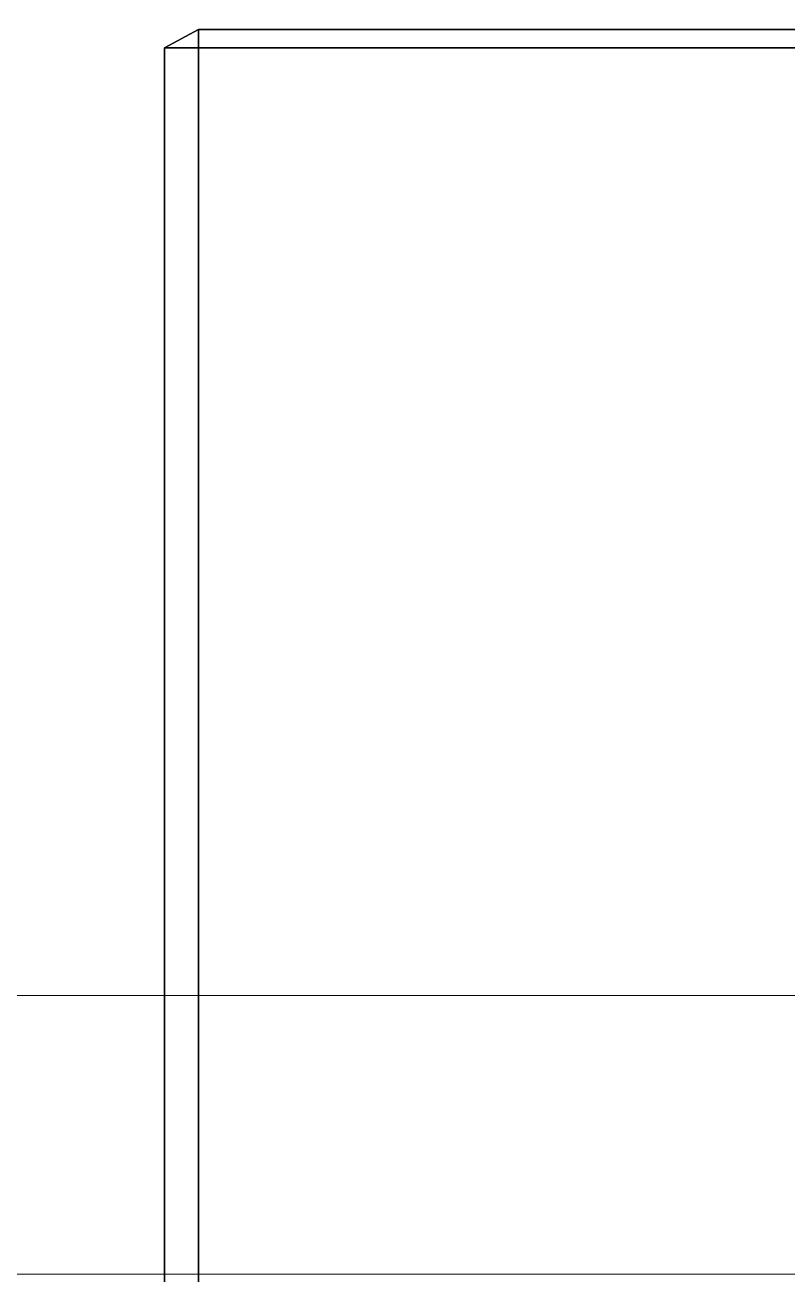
# Model space of a CAD drawing. Header units: inches. Extents: x 11 to 371, y 57 to 381.
# Drawn here: x 27.465 to 28.831, y 135.937 to 138.179 of the extents above; entities that cross this region are included whole.
import ezdxf

# ---------------------------------------------------------------- set-up
doc = ezdxf.new("R2010")
doc.units = ezdxf.units.IN
doc.header["$MEASUREMENT"] = 0
doc.layers.add('Equip', color=2, linetype='Continuous')
doc.layers.add('Stove', color=5, linetype='Continuous', lineweight=9)

# ---------------------------------------------------------------- blocks, each defined once
blk = doc.blocks.new('Range-Classic-D_83880-_3D_0')
for points in [[(-14.9375, 0, 2), (14.9375, 0, 2), (14.9375, -24.3125, 2), (-14.9375, -24.3125, 2)], [(-14.9375, 0, 35.5625), (-14.9375, -24.3125, 35.5625), (14.9375, -24.3125, 35.5625), (14.9375, 0, 35.5625)], [(0, -23.5, 36.5625), (0, -23.5, 37.0625), (0, -2.5, 37.0625), (0, -2.5, 36.5625)], [(0.5, -15.6781, 36.5625), (0.5, -15.6781, 37.0625), (6, -17.8464, 37.0625), (6, -17.8464, 36.5625)], [(0.5, -15.9469, 36.5625), (0.5, -15.9469, 37.0625), (0.5, -20.8031, 37.0625), (0.5, -20.8031, 36.5625)], [(5.9083, -18.079, 36.5625), (5.9083, -18.079, 37.0625), (0.5, -15.9469, 37.0625), (0.5, -15.9469, 36.5625)]]:
    blk.add_3dface(points)
for points, invisible_edges in [([(0, -23.5, 37.0625), (0, -2.5, 37.0625), (-0.5, -12.75, 37.0625)], 14), ([(0, -23.5, 36.5625), (0, -2.5, 36.5625), (0.5, -13.25, 36.5625)], 14), ([(0, -2.5, 37.0625), (0, -23.5, 37.0625), (0.5, -12.75, 37.0625)], 14), ([(0, -23.5, 37.0625), (0.5, -15.6781, 37.0625), (0.5, -13.25, 37.0625), (0.5, -12.75, 37.0625)], 13), ([(0.5, -15.6781, 36.5625), (0.5, -15.9469, 36.5625), (0, -23.5, 36.5625), (0.5, -13.25, 36.5625)], 7), ([(0, -23.5, 37.0625), (0.5, -20.8031, 37.0625), (0.5, -15.9469, 37.0625), (0.5, -15.6781, 37.0625)], 13), ([(0.5, -15.9469, 36.5625), (0.5, -15.6781, 36.5625), (6, -17.8464, 36.5625), (5.9083, -18.079, 36.5625)], 1), ([(6, -17.8464, 37.0625), (0.5, -15.6781, 37.0625), (0.5, -15.9469, 37.0625), (5.9083, -18.079, 37.0625)], 2), ([(0.5, -15.9469, 36.5625), (0.5, -20.8031, 36.5625), (0, -23.5, 36.5625)], 14)]:
    blk.add_3dface(points, dxfattribs=dict(invisible_edges=invisible_edges))
blk = doc.blocks.new('Millennia 36 Wall Hood - Model MH3612S 1292842009')
mesh = blk.add_polyface()
corners = [(35.835, -25.46), (0.04, -25.46), (0.04, -22.2069), (35.1833, -22.2069), (35.1833, -0.41), (35.1803, 0), (35.835, 0), (35.835, -0.41)]
mesh.append_faces([[corners[k] for k in face] for face in [(0, 6, 7)]], dxfattribs={"vtx0": -1})
mesh.append_faces([[corners[k] for k in face] for face in [(0, 2, 3), (0, 3, 4), (0, 4, 5), (0, 5, 6)]], dxfattribs={"vtx0": -1, "vtx2": -1})
mesh.append_faces([[corners[k] for k in face] for face in [(0, 1, 2)]], dxfattribs={"vtx2": -1})
mesh = blk.add_polyface()
corners = [(35.835, -25.4662, 1.5838), (35.835, -11.9116, 11.9756), (0.04, -11.9116, 11.9756), (0.04, -25.4662, 1.5838)]
mesh.append_faces([[corners[k] for k in face] for face in [(0, 1, 2, 3)]])
mesh = blk.add_polyface()
corners = [(35.1033, -22.2069, 1.7497), (0.7717, -22.2069, 1.7497), (0.7717, -12.4139, 1.7497), (35.1033, -12.4139, 1.7497)]
mesh.append_faces([[corners[k] for k in face] for face in [(0, 1, 2, 3)]])
mesh = blk.add_polyface()
corners = [(15.1876, -17.0898, 1.7474), (15.1876, -19.1831, 1.7474), (15.2276, -19.2283, 1.7474), (20.6475, -19.2283, 1.7474), (20.6875, -19.1831, 1.7474), (20.6875, -17.0898, 1.7474), (20.6475, -17.0283, 1.7474), (15.2276, -17.0283, 1.7474)]
mesh.append_faces([[corners[k] for k in face] for face in [(0, 5, 6, 7)]], dxfattribs={"vtx0": -1})
mesh.append_faces([[corners[k] for k in face] for face in [(0, 3, 4, 5)]], dxfattribs={"vtx0": -1, "vtx3": -1})
mesh.append_faces([[corners[k] for k in face] for face in [(0, 1, 2, 3)]], dxfattribs={"vtx3": -1})
mesh = blk.add_polyface()
corners = [(15.2276, -18.4481, 0.5322), (15.2276, -17.0283, 1.7474), (20.6475, -17.0283, 1.7474), (20.6475, -18.4481, 0.5322)]
mesh.append_faces([[corners[k] for k in face] for face in [(0, 1, 2, 3)]])
mesh = blk.add_polyface()
corners = [(20.6475, -17.0283, 1.7474), (20.6875, -17.0898, 1.7474), (20.6875, -18.4672, 0.5685), (20.6475, -18.4481, 0.5322)]
mesh.append_faces([[corners[k] for k in face] for face in [(0, 1, 2, 3)]])
mesh = blk.add_polyface()
corners = [(20.6875, -18.5361, 0.55), (20.6875, -18.5189, 0.5467), (20.6875, -18.4672, 0.5685), (20.6875, -17.0898, 1.7474), (20.6875, -19.1831, 1.7474), (20.6875, -18.576, 0.5894)]
mesh.append_faces([[corners[k] for k in face] for face in [(0, 3, 4, 5)]], dxfattribs={"vtx0": -1})
mesh.append_faces([[corners[k] for k in face] for face in [(0, 1, 2, 3)]], dxfattribs={"vtx3": -1})

msp = doc.modelspace()

# ---------------------------------------------------------------- block references
at = {"layer": 'Equip', "xscale": 0.83, "rotation": 90}
msp.add_blockref('Millennia 36 Wall Hood - Model MH3612S 1292842009', (10.6865, 121, 57.04), dxfattribs=at)
at = {"layer": 'Stove', "rotation": 90}
msp.add_blockref('Range-Classic-D_83880-_3D_0', (10.7265, 135.9375), dxfattribs=at)

doc.saveas('drawing.dxf')
